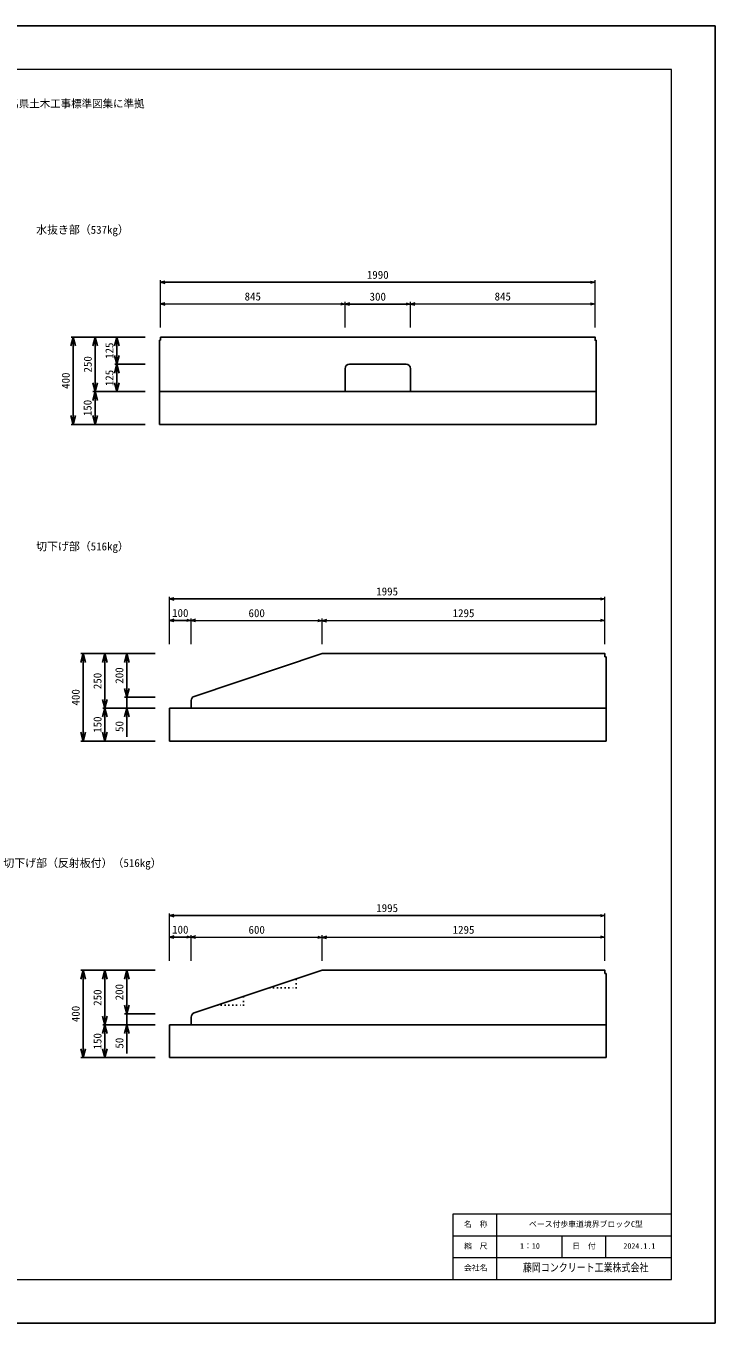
# Model space of a CAD drawing. Units: millimetres, scale not verified. Extents: x -4200 to 4200, y -2970 to 2970.
# Drawn here: x 1044 to 4200, y -2970 to 2970 of the extents above; entities that cross this region are included whole.
import ezdxf
from ezdxf.enums import TextEntityAlignment as Align

# ---------------------------------------------------------------- set-up
doc = ezdxf.new("R2010")
doc.units = ezdxf.units.MM
doc.header["$LTSCALE"] = 10
doc.linetypes.add('DOTTED', pattern=[1.75, 0.25, -1.5])
for name, color, linetype, lineweight in [('0-0_DIM', 7, 'Continuous', 13), ('0-1_Defpoints', 5, 'Continuous', 25), ('0-5_OUTLINE', 3, 'Continuous', 25), ('0-6_OUTLINE2', 4, 'DOTTED', 25), ('0-7_TXT', 7, 'Continuous', 25), ('0-8_WAKU', 3, 'Continuous', 13), ('0-9_WAKU-LINE', 7, 'Continuous', 13)]:
    doc.layers.add(name, color=color, linetype=linetype, lineweight=lineweight)
doc.layers.add('0-A_WAKU-TXT', color=7, linetype='Continuous')
doc.styles.add('ＭＳ ゴシック', font='')
doc.styles.get('ＭＳ ゴシック').set_extended_font_data('MS Gothic')

msp = doc.modelspace()

# ---------------------------------------------------------------- linework, layer by layer
at = {"layer": '0-0_DIM'}
for p, q in [((1660.15, 1588.96), (1660.15, 1806.1)), ((3650.15, 1588.96), (3650.15, 1806.1)), ((2505.15, 1588.96), (2505.15, 1706.1)), ((2805.15, 1588.96), (2805.15, 1706.1)), ((1700.58, 138.96), (1700.58, 356.1)), ((3695.58, 138.96), (3695.58, 356.1)), ((1800.58, 138.96), (1800.58, 256.1)), ((2400.58, 138.96), (2400.58, 256.1)), ((1700.58, -1311.04), (1700.58, -1093.9)), ((3695.58, -1311.04), (3695.58, -1093.9)), ((1800.58, -1311.04), (1800.58, -1193.9)), ((2400.58, -1311.04), (2400.58, -1193.9))]:
    msp.add_line(p, q, dxfattribs=at)
at = {"layer": '0-0_DIM', "lineweight": 25}
for p, q in [((1660.15, 1796.1), (3650.15, 1796.1)), ((1660.15, 1697.39), (2505.15, 1696.1)), ((2505.15, 1696.1), (2805.15, 1696.1)), ((3650.15, 1697.39), (2805.15, 1696.1)), ((1590.15, 1545.46), (1250.15, 1545.46)), ((1260.15, 1545.46), (1260.15, 1145.46)), ((1360.15, 1545.46), (1360.15, 1295.46)), ((1460.15, 1545.46), (1460.15, 1420.46)), ((1590.15, 1420.46), (1450.15, 1420.46)), ((1460.15, 1295.46), (1460.15, 1420.46)), ((1590.15, 1295.46), (1350.15, 1295.46)), ((1360.15, 1295.46), (1360.15, 1145.46)), ((1590.15, 1145.46), (1250.15, 1145.46)), ((1700.58, 346.1), (3695.58, 346.1)), ((1800.58, 247.39), (1700.58, 247.39)), ((1800.58, 247.39), (2400.58, 246.1)), ((3695.58, 247.39), (2400.58, 246.1)), ((1635.58, 95.46), (1295.58, 95.46)), ((1305.58, 95.46), (1305.58, -304.54)), ((1405.58, -154.54), (1405.58, 95.46)), ((1505.58, 95.46), (1505.58, -104.54)), ((1635.58, -104.54), (1495.58, -104.54)), ((1505.96, -154.54), (1505.58, -104.54)), ((1635.58, -154.54), (1395.2, -154.54)), ((1405.58, -154.54), (1405.58, -304.54)), ((1505.96, -285.49), (1505.96, -154.54)), ((1635.58, -304.54), (1295.58, -304.54)), ((1700.58, -1103.9), (3695.58, -1103.9)), ((1800.58, -1202.61), (1700.58, -1202.61)), ((1800.58, -1202.61), (2400.58, -1203.9)), ((3695.58, -1202.61), (2400.58, -1203.9)), ((1635.58, -1354.54), (1295.58, -1354.54)), ((1305.58, -1354.54), (1305.58, -1754.54)), ((1405.58, -1604.54), (1405.58, -1354.54)), ((1505.58, -1354.54), (1505.58, -1554.54)), ((1635.58, -1554.54), (1495.58, -1554.54)), ((1505.96, -1604.54), (1505.58, -1554.54)), ((1635.58, -1604.54), (1395.2, -1604.54)), ((1405.58, -1604.54), (1405.58, -1754.54)), ((1505.96, -1735.49), (1505.96, -1604.54)), ((1635.58, -1754.54), (1295.58, -1754.54))]:
    msp.add_line(p, q, dxfattribs=at)
at = {"layer": '0-0_DIM'}
for points in [[(1680.15, 1801.46), (1660.15, 1796.1), (1680.15, 1790.74)], [(3630.15, 1801.46), (3650.15, 1796.1), (3630.15, 1790.74)], [(1680.15, 1702.75), (1660.15, 1697.39), (1680.15, 1692.03)], [(2485.15, 1701.46), (2505.15, 1696.1), (2485.15, 1690.74)], [(2525.15, 1701.46), (2505.15, 1696.1), (2525.15, 1690.74)], [(2785.15, 1701.46), (2805.15, 1696.1), (2785.15, 1690.74)], [(2825.15, 1701.46), (2805.15, 1696.1), (2825.15, 1690.74)], [(3630.15, 1702.75), (3650.15, 1697.39), (3630.15, 1692.03)], [(1720.58, 351.46), (1700.58, 346.1), (1720.58, 340.74)], [(3675.58, 351.46), (3695.58, 346.1), (3675.58, 340.74)], [(1720.58, 252.75), (1700.58, 247.39), (1720.58, 242.03)], [(1780.58, 252.75), (1800.58, 247.39), (1780.58, 242.03)], [(1820.58, 252.75), (1800.58, 247.39), (1820.58, 242.03)], [(2380.58, 251.46), (2400.58, 246.1), (2380.58, 240.74)], [(2420.58, 251.46), (2400.58, 246.1), (2420.58, 240.74)], [(3675.58, 252.75), (3695.58, 247.39), (3675.58, 242.03)], [(1720.58, -1098.54), (1700.58, -1103.9), (1720.58, -1109.26)], [(3675.58, -1098.54), (3695.58, -1103.9), (3675.58, -1109.26)], [(1720.58, -1197.25), (1700.58, -1202.61), (1720.58, -1207.97)], [(1780.58, -1197.25), (1800.58, -1202.61), (1780.58, -1207.97)], [(1820.58, -1197.25), (1800.58, -1202.61), (1820.58, -1207.97)], [(2380.58, -1198.54), (2400.58, -1203.9), (2380.58, -1209.26)], [(2420.58, -1198.54), (2400.58, -1203.9), (2420.58, -1209.26)], [(3675.58, -1197.25), (3695.58, -1202.61), (3675.58, -1207.97)]]:
    msp.add_lwpolyline(points, dxfattribs=at)
at = {"layer": '0-0_DIM', "lineweight": 25}
for points in [[(1249.43, 1505.46), (1260.15, 1545.46), (1270.86, 1505.46)], [(1349.43, 1505.46), (1360.15, 1545.46), (1370.86, 1505.46)], [(1449.43, 1505.46), (1460.15, 1545.46), (1470.86, 1505.46)], [(1449.43, 1460.46), (1460.15, 1420.46), (1470.86, 1460.46)], [(1449.43, 1380.46), (1460.15, 1420.46), (1470.86, 1380.46)], [(1370.86, 1335.46), (1360.15, 1295.46), (1349.43, 1335.46)], [(1449.43, 1335.46), (1460.15, 1295.46), (1470.86, 1335.46)], [(1349.43, 1255.46), (1360.15, 1295.46), (1370.86, 1255.46)], [(1270.86, 1185.46), (1260.15, 1145.46), (1249.43, 1185.46)], [(1370.86, 1185.46), (1360.15, 1145.46), (1349.43, 1185.46)], [(1294.86, 55.46), (1305.58, 95.46), (1316.3, 55.46)], [(1394.86, 55.46), (1405.58, 95.46), (1416.3, 55.46)], [(1494.86, 55.46), (1505.58, 95.46), (1516.3, 55.46)], [(1394.86, -114.54), (1405.58, -154.54), (1416.3, -114.54)], [(1516.3, -64.54), (1505.58, -104.54), (1494.86, -64.54)], [(1394.86, -194.54), (1405.58, -154.54), (1416.3, -194.54)], [(1516.68, -194.54), (1505.96, -154.54), (1495.24, -194.54)], [(1316.3, -264.54), (1305.58, -304.54), (1294.86, -264.54)], [(1416.3, -264.54), (1405.58, -304.54), (1394.86, -264.54)], [(1294.86, -1394.54), (1305.58, -1354.54), (1316.3, -1394.54)], [(1394.86, -1394.54), (1405.58, -1354.54), (1416.3, -1394.54)], [(1494.86, -1394.54), (1505.58, -1354.54), (1516.3, -1394.54)], [(1516.3, -1514.54), (1505.58, -1554.54), (1494.86, -1514.54)], [(1394.86, -1564.54), (1405.58, -1604.54), (1416.3, -1564.54)], [(1394.86, -1644.54), (1405.58, -1604.54), (1416.3, -1644.54)], [(1516.68, -1644.54), (1505.96, -1604.54), (1495.24, -1644.54)], [(1316.3, -1714.54), (1305.58, -1754.54), (1294.86, -1714.54)], [(1416.3, -1714.54), (1405.58, -1754.54), (1394.86, -1714.54)]]:
    msp.add_lwpolyline(points, dxfattribs=at)
at = {"layer": '0-1_Defpoints'}
msp.add_lwpolyline([(-4200, -2970), (4200, -2970), (4200, 2970), (-4200, 2970)], close=True, dxfattribs=at)
at = {"layer": '0-5_OUTLINE'}
for p, q in [((1660.15, 1545.46), (1660.15, 1530.46)), ((1655.15, 1530.46), (1655.15, 1145.46)), ((1655.15, 1530.46), (1660.15, 1530.46)), ((3655.15, 1530.46), (3655.15, 1145.46)), ((2505.15, 1400.46), (2505.15, 1295.46)), ((2525.15, 1420.46), (2785.15, 1420.46)), ((2805.15, 1400.46), (2805.15, 1295.46)), ((1655.15, 1295.46), (3655.15, 1295.46)), ((1655.15, 1145.46), (3655.15, 1145.46)), ((3700.58, 80.46), (3695.58, 80.46)), ((3700.58, 80.46), (3700.58, -304.54)), ((1700.58, -154.54), (1700.58, -304.54)), ((1700.58, -154.54), (3700.58, -154.54)), ((1800.58, -118.96), (1800.58, -154.54)), ((1700.58, -304.54), (3700.58, -304.54)), ((1814.26, -1549.99), (2400.58, -1354.54)), ((3700.58, -1369.54), (3695.58, -1369.54)), ((3700.58, -1369.54), (3700.58, -1754.54)), ((1800.58, -1568.96), (1800.58, -1604.54)), ((1700.58, -1604.54), (1700.58, -1754.54)), ((1700.58, -1604.54), (3700.58, -1604.54)), ((1700.58, -1754.54), (3700.58, -1754.54))]:
    msp.add_line(p, q, dxfattribs=at)
for points in [[(1660.15, 1545.46), (3650.15, 1545.46), (3650.15, 1530.46), (3655.15, 1530.46)], [(1814.26, -99.99), (2400.58, 95.46), (3695.58, 95.46), (3695.58, 80.46)], [(2400.58, -1354.54), (3695.58, -1354.54), (3695.58, -1369.54)]]:
    msp.add_lwpolyline(points, dxfattribs=at)
for centre, start, end in [((2525.15, 1400.46), 90, 180), ((2785.15, 1400.46), 0, 90), ((1820.58, -118.96), 108.43495, 180), ((1820.58, -1568.96), 108.43495, 180)]:
    msp.add_arc(centre, 20, start, end, dxfattribs=at)
at = {"layer": '0-6_OUTLINE2'}
for p, q in [((2040.58, -1514.54), (2040.58, -1474.54)), ((1920.58, -1514.54), (2040.58, -1514.54))]:
    msp.add_line(p, q, dxfattribs=at)
msp.add_lwpolyline([(2160.58, -1434.54), (2280.58, -1434.54), (2280.58, -1394.54)], dxfattribs=at)
at = {"layer": '0-8_WAKU'}
for p, q in [((3000, -2470), (4000, -2470)), ((3000, -2770), (3000, -2470))]:
    msp.add_line(p, q, dxfattribs=at)
msp.add_lwpolyline([(-4000, -2770), (4000, -2770), (4000, 2770), (-4000, 2770)], close=True, dxfattribs=at)
at = {"layer": '0-9_WAKU-LINE'}
for p, q in [((3200, -2770), (3200, -2470)), ((3000, -2570), (4000, -2570)), ((3500, -2670), (3500, -2570)), ((3700, -2670), (3700, -2570)), ((3000, -2670), (4000, -2670))]:
    msp.add_line(p, q, dxfattribs=at)

# ---------------------------------------------------------------- texts
at = {"layer": '0-0_DIM', "style": 'ＭＳ ゴシック'}
for s, p in [('1990', (2605.15, 1801.1)), ('845', (2045.15, 1701.74)), ('300', (2617.65, 1701.1)), ('845', (3190.15, 1701.74)), ('1995', (2648.08, 351.1)), ('100', (1713.08, 252.39)), ('600', (2063.08, 251.74)), ('1295', (2998.08, 251.74)), ('1995', (2648.08, -1098.9)), ('100', (1713.08, -1197.61)), ('600', (2063.08, -1198.26)), ('1295', (2998.08, -1198.26))]:
    msp.add_text(s, height=36.66, dxfattribs=at).set_placement(p, align=Align.BOTTOM_LEFT)
for s, p in [('125', (1455.15, 1445.46)), ('250', (1355.91, 1382.96)), ('400', (1255.15, 1307.96)), ('125', (1455.15, 1320.46)), ('150', (1355.15, 1182.96)), ('250', (1400.58, -67.04)), ('200', (1500.58, -42.04)), ('400', (1300.58, -142.04)), ('150', (1400.58, -267.04)), ('50', (1500.96, -263.07)), ('200', (1500.58, -1492.04)), ('250', (1400.58, -1517.04)), ('400', (1300.58, -1592.04)), ('150', (1400.58, -1717.04)), ('50', (1500.96, -1713.07))]:
    msp.add_text(s, height=36.66, rotation=90, dxfattribs=at).set_placement(p, align=Align.BOTTOM_LEFT)
at = {"layer": '0-7_TXT', "style": 'ＭＳ ゴシック'}
for s, height, p in [('群馬県土木工事標準図集に準拠', 35.19, (914.63, 2586)), ('水抜き部（537kg）', 36.66, (1090.18, 2007.31)), ('切下げ部（516kg）', 36.66, (1090.18, 557.31)), ('切下げ部（反射板付）（516kg）', 36.66, (940.18, -892.69))]:
    msp.add_text(s, height=height, dxfattribs=at).set_placement(p, align=Align.BOTTOM_LEFT)
at = {"layer": '0-A_WAKU-TXT', "style": 'ＭＳ ゴシック'}
for s, p in [('名\u3000称', (3049.95, -2537.5)), ('ベース付歩車道境界ブロックC型', (3347.75, -2537.5)), ('縮\u3000尺', (3049.95, -2637.5)), ('1：10', (3306.75, -2637.5)), ('日\u3000付', (3545.95, -2637.5)), ('2024.1.1', (3780, -2637.5)), ('会社名', (3049.95, -2737.5))]:
    msp.add_text(s, height=25.66, dxfattribs=at).set_placement(p, align=Align.BOTTOM_LEFT)
at = {"layer": '0-A_WAKU-TXT', "style": 'ＭＳ ゴシック', "width": 0.8}
msp.add_text('藤岡コンクリート工業株式会社', height=36.66, dxfattribs=at).set_placement((3320, -2745), align=Align.BOTTOM_LEFT)

doc.saveas('drawing.dxf')
